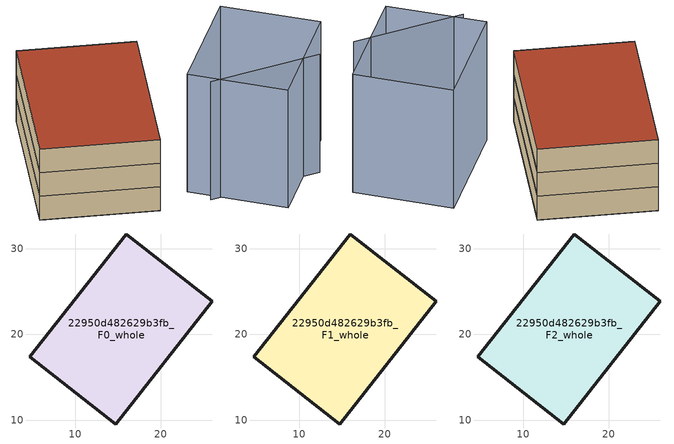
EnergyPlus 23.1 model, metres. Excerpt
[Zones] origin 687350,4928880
22950d482629b3fb_F0_whole
 floor ground (EU_floor_Construction): 14.74,9.55 25.95,23.84 15.94,31.69 4.73,17.39 z0
 wall outside (EU_wall_Construction): 15.94,31.69 25.95,23.84 14.74,9.55 4.73,17.39 15.94,31.69 z0:3
22950d482629b3fb_F1_whole
 floor to 22950d482629b3fb_F0_whole (EU_floor_Construction): 14.74,9.55 25.95,23.84 15.94,31.69 4.73,17.39 z3
 wall outside (EU_wall_Construction): 15.94,31.69 25.95,23.84 14.74,9.55 4.73,17.39 15.94,31.69 z3:6
22950d482629b3fb_F2_whole
 floor to 22950d482629b3fb_F1_whole (EU_floor_Construction): 14.74,9.55 25.95,23.84 15.94,31.69 4.73,17.39 z6
 wall outside (EU_wall_Construction): 15.94,31.69 25.95,23.84 14.74,9.55 4.73,17.39 15.94,31.69 z6:9
 roof outside (EU_roof_Construction): 25.95,23.84 14.74,9.55 4.73,17.39 15.94,31.69 z9
shading: 19.86,7.13 31.38,2.44 / 19.13,9.88 30.47,16.08 / 30.47,16.08 35.71,6.49 / 35.71,6.49 24.38,0.29 / 24.38,0.29 19.13,9.88 z0:15
[Building]
EU S2 Campaign: North Axis=0; Terrain=City; Solar Distribution=FullExterior
[Site:Location]
Bologna: Latitude=44.5; Longitude=11.25; Time Zone=1; Elevation=37
[SizingPeriod:WeatherFileDays]
AnnualSizingPeriod: Begin Month=1; Begin Day of Month=1; End Month=12; End Day of Month=31; Day of Week for Start Day=Monday; Use Weather File Daylight Saving Period=No; Use Weather File Rain and Snow Indicators=No
[MATERIAL]
EU_InternalMass_Material: Roughness=MediumRough; Thickness=0.1; Conductivity=1; Density=1800; Specific Heat=900; Thermal Absorptance=0.9; Solar Absorptance=0.7; Visible Absorptance=0.7
[MATERIAL:NOMASS] Roughness=MediumRough; Thermal Absorptance=0.9; Solar Absorptance=0.7; Visible Absorptance=0.7
Name | Thermal Resistance
EU_wall_NoMass | 0.937881
EU_roof_NoMass | 0.548572
EU_floor_NoMass | 0.71348
[CONSTRUCTION]
EU_wall_Construction: EU_wall_NoMass
EU_roof_Construction: EU_roof_NoMass
EU_floor_Construction: EU_floor_NoMass
EU_InternalMass_Construction: EU_InternalMass_Material
[ZONE] Type=1; Multiplier=1; Ceiling Height=autocalculate; Volume=693.058; Floor Area=autocalculate; Part of Total Floor Area=Yes
22950d482629b3fb_F0_whole; 22950d482629b3fb_F1_whole; 22950d482629b3fb_F2_whole
[INTERNALMASS] Construction=EU_InternalMass_Construction; Surface Area=231.019
Name | Zone or ZoneList
22950d482629b3fb_F0_whole_EU_InternalMass | 22950d482629b3fb_F0_whole
22950d482629b3fb_F1_whole_EU_InternalMass | 22950d482629b3fb_F1_whole
22950d482629b3fb_F2_whole_EU_InternalMass | 22950d482629b3fb_F2_whole
[OTHEREQUIPMENT] Fuel Type=Electricity; Design Level Calculation Method=Watts/Area; Power per Zone Floor Area=1; Fraction Latent=0; Fraction Radiant=0; Fraction Lost=0; Carbon Dioxide Generation Rate=0; EndUse Subcategory=EU_Step8_InternalGains
Name | Zone or ZoneList or Space or SpaceList | Schedule
EU_Step8_InternalGain_22950d482629b3fb_F0_whole_f000 | 22950d482629b3fb_F0_whole | EU_Step8_GainSchedule_22950d482629b3fb_F0_whole_f000
EU_Step8_InternalGain_22950d482629b3fb_F1_whole_f000 | 22950d482629b3fb_F1_whole | EU_Step8_GainSchedule_22950d482629b3fb_F1_whole_f000
EU_Step8_InternalGain_22950d482629b3fb_F2_whole_f000 | 22950d482629b3fb_F2_whole | EU_Step8_GainSchedule_22950d482629b3fb_F2_whole_f000
[ZONEVENTILATION:DESIGNFLOWRATE] Schedule=EU_AlwaysOn; Design Flow Rate Calculation Method=AirChanges/Hour; Air Changes per Hour=0.687892; Ventilation Type=Natural; Fan Pressure Rise=0; Fan Total Efficiency=1; Constant Term Coefficient=1; Temperature Term Coefficient=0; Velocity Term Coefficient=0; Velocity Squared Term Coefficient=0; Minimum Indoor Temperature=-100; Maximum Indoor Temperature=100; Delta Temperature=-100; Minimum Outdoor Temperature=-100; Maximum Outdoor Temperature=100; Maximum Wind Speed=40
Name | Zone or ZoneList or Space or SpaceList
EU_ConstantAir_22950d482629b3fb_F0_whole | 22950d482629b3fb_F0_whole
EU_ConstantAir_22950d482629b3fb_F1_whole | 22950d482629b3fb_F1_whole
EU_ConstantAir_22950d482629b3fb_F2_whole | 22950d482629b3fb_F2_whole
[HVACTEMPLATE:THERMOSTAT] Constant Heating Setpoint=20; Constant Cooling Setpoint=50
EU_HeatOnly_22950d482629b3fb_F0_whole; EU_HeatOnly_22950d482629b3fb_F1_whole; EU_HeatOnly_22950d482629b3fb_F2_whole
[HVACTEMPLATE:ZONE:IDEALLOADSAIRSYSTEM] System Availability Schedule=EU_AlwaysOn; Maximum Heating Supply Air Temperature=50; Minimum Cooling Supply Air Temperature=13; Maximum Heating Supply Air Humidity Ratio=0.0156; Minimum Cooling Supply Air Humidity Ratio=0.0077; Heating Limit=NoLimit; Cooling Limit=NoLimit; Heating Availability Schedule=EU_AlwaysOn; Cooling Availability Schedule=EU_CoolingOff; Dehumidification Control Type=ConstantSensibleHeatRatio; Cooling Sensible Heat Ratio=0.7; Dehumidification Setpoint=60; Humidification Control Type=None; Humidification Setpoint=30; Outdoor Air Method=None; Outdoor Air Flow Rate per Person=0.00944; Outdoor Air Flow Rate per Zone Floor Area=0; Outdoor Air Flow Rate per Zone=0; Demand Controlled Ventilation Type=None; Outdoor Air Economizer Type=NoEconomizer; Heat Recovery Type=None; Sensible Heat Recovery Effectiveness=0.7; Latent Heat Recovery Effectiveness=0.65
Name | Template Thermostat
22950d482629b3fb_F0_whole | EU_HeatOnly_22950d482629b3fb_F0_whole
22950d482629b3fb_F1_whole | EU_HeatOnly_22950d482629b3fb_F1_whole
22950d482629b3fb_F2_whole | EU_HeatOnly_22950d482629b3fb_F2_whole
[SIZING:ZONE] Zone Cooling Design Supply Air Temperature Input Method=SupplyAirTemperature; Zone Cooling Design Supply Air Temperature=13; Zone Heating Design Supply Air Temperature Input Method=SupplyAirTemperature; Zone Heating Design Supply Air Temperature=50; Zone Cooling Design Supply Air Humidity Ratio=0.008; Zone Heating Design Supply Air Humidity Ratio=0.008; Cooling Design Air Flow Method=DesignDay; Cooling Design Air Flow Rate=0; Cooling Minimum Air Flow per Zone Floor Area=0.000762; Cooling Minimum Air Flow=0; Cooling Minimum Air Flow Fraction=0.2; Heating Design Air Flow Method=DesignDay; Heating Design Air Flow Rate=0; Heating Maximum Air Flow per Zone Floor Area=0.002032; Heating Maximum Air Flow=0.141576; Heating Maximum Air Flow Fraction=0.3; Account for Dedicated Outdoor Air System=No; Dedicated Outdoor Air System Control Strategy=NeutralSupplyAir; Dedicated Outdoor Air Low Setpoint Temperature for Design=autosize; Dedicated Outdoor Air High Setpoint Temperature for Design=autosize; Zone Load Sizing Method=Sensible Load Only No Latent Load; Zone Latent Cooling Design Supply Air Humidity Ratio Input Method=HumidityRatioDifference; Zone Cooling Design Supply Air Humidity Ratio Difference=0.005; Zone Latent Heating Design Supply Air Humidity Ratio Input Method=HumidityRatioDifference; Zone Humidification Design Supply Air Humidity Ratio Difference=0.005
22950d482629b3fb_F0_whole; 22950d482629b3fb_F1_whole; 22950d482629b3fb_F2_whole
[SCHEDULE:CONSTANT]
Name | Hourly Value
EU_AlwaysOn | 1
EU_CoolingOff | 0
[SCHEDULE:FILE] Column Number=1; Rows to Skip at Top=0; Number of Hours of Data=8760; Column Separator=Comma; Interpolate to Timestep=No; Minutes per Item=60; Adjust Schedule for Daylight Savings=Yes
Name | File
EU_Step8_GainSchedule_22950d482629b3fb_F0_whole_f000 | ../../schedules/22950d482629b3fb/22950d482629b3fb_F0_whole_f000_gain.csv
EU_Step8_GainSchedule_22950d482629b3fb_F1_whole_f000 | ../../schedules/22950d482629b3fb/22950d482629b3fb_F1_whole_f000_gain.csv
EU_Step8_GainSchedule_22950d482629b3fb_F2_whole_f000 | ../../schedules/22950d482629b3fb/22950d482629b3fb_F2_whole_f000_gain.csv
